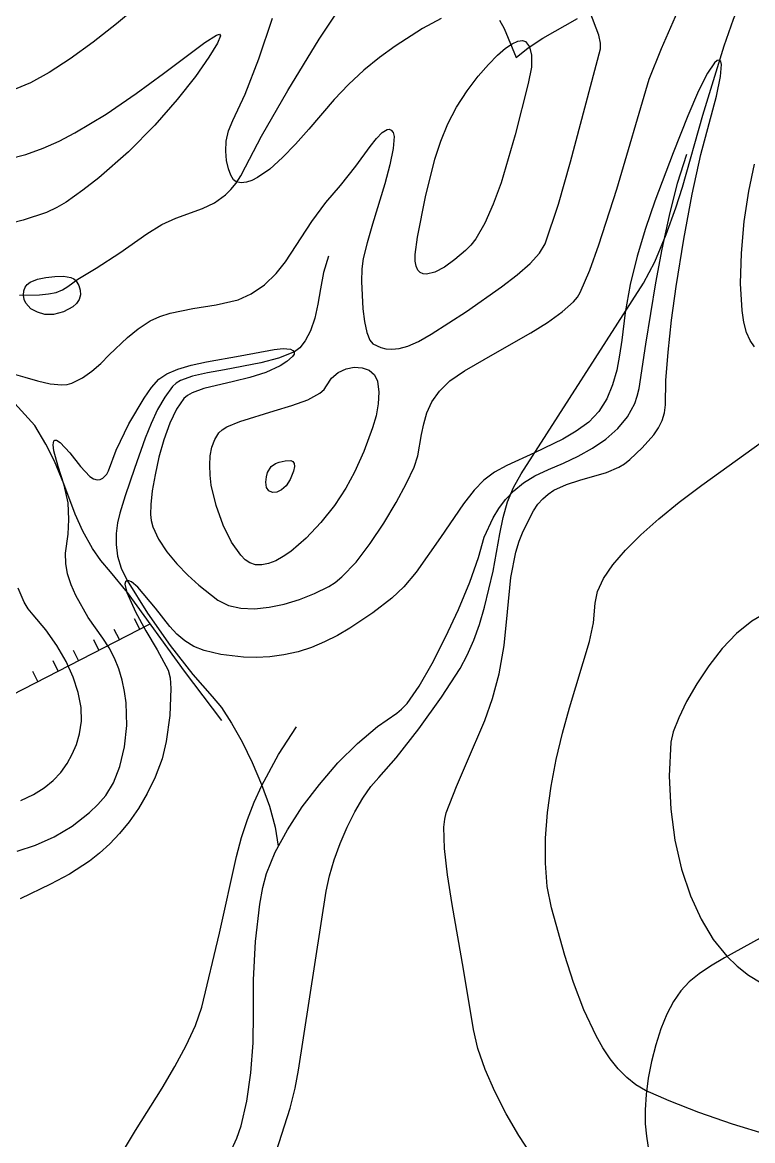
# Model space of a CAD drawing. Header units: millimetres. Extents: x 2 to 2848, y 1 to 2248.
# Drawn here: x 852.2 to 979.8, y 1059.2 to 1254.6 of the extents above; entities that cross this region are included whole.
import ezdxf

# ---------------------------------------------------------------- set-up
doc = ezdxf.new("R2010")
doc.units = ezdxf.units.MM
for name, color, linetype in [('1000m', 7, 'CONTINUOUS'), ('100m', 7, 'CONTINUOUS'), ('200m', 7, 'CONTINUOUS'), ('4x', 7, 'CONTINUOUS'), ('4x淵', 7, 'CONTINUOUS'), ('500m', 7, 'CONTINUOUS'), ('伊電隧道BRT', 7, 'CONTINUOUS'), ('州境', 7, 'CONTINUOUS'), ('永安登山鉄道', 7, 'CONTINUOUS'), ('河川・湖沼', 7, 'CONTINUOUS'), ('津州線', 7, 'CONTINUOUS')]:
    doc.layers.add(name, color=color, linetype=linetype)

msp = doc.modelspace()

# ---------------------------------------------------------------- linework, layer by layer
at = {"layer": '1000m', "color": 1}
for points in [[(876.76395, 1261.15609), (868.690637, 1254.315872), (864.577954, 1251.115507), (860.607765, 1248.241593), (856.924956, 1245.829094), (853.674411, 1244.012977), (851.001014, 1242.928207), (849.926023, 1242.702254), (849.04965, 1242.70975), (848.175802, 1243.088082), (847.508845, 1243.866722), (847.028886, 1245.008225), (846.716035, 1246.475147), (846.512092, 1250.235478), (846.737886, 1254.848162)], [(925.36011, 1255.24081), (922.126562, 1253.539575), (917.324421, 1250.444256), (914.622503, 1248.454516), (911.873285, 1246.213094), (909.191718, 1243.752272), (906.69275, 1241.10433), (902.241531, 1235.905537), (899.944478, 1233.322344), (897.661736, 1230.954701), (895.43976, 1228.956172), (893.325004, 1227.480317), (892.32235, 1226.986381), (891.363922, 1226.680699), (890.455526, 1226.582467), (889.60297, 1226.71088), (889.13537, 1227.079744), (888.652357, 1227.872801), (888.217865, 1229.016585), (887.895831, 1230.437627), (887.75019, 1232.062461), (887.844878, 1233.817617), (888.243829, 1235.62963), (889.01098, 1237.42503), (891.154132, 1242.018804), (893.509839, 1248.197752), (895.902369, 1255.314302)]]:
    msp.add_lwpolyline(points, dxfattribs=at)
for points in [[(940.58823, 1243.92866), (938.301141, 1234.960981), (935.84248, 1226.540591), (934.488897, 1222.801344), (933.020527, 1219.517776), (931.413402, 1216.796173), (930.550319, 1215.679322), (929.64356, 1214.74282), (927.777792, 1213.15513), (925.960256, 1211.84588), (924.283036, 1210.944422), (922.838214, 1210.580113), (922.231728, 1210.639811), (921.717873, 1210.882304), (921.308159, 1211.323761), (921.014097, 1211.980352), (920.847197, 1212.868244), (920.818968, 1214.003609), (921.22457, 1217.08143), (922.64966, 1224.123574), (924.276457, 1230.692143), (925.305264, 1233.815279), (926.552218, 1236.839754), (928.073228, 1239.772145), (929.9242, 1242.61903), (931.872406, 1245.173158), (933.642918, 1247.243385), (935.228345, 1248.860466), (936.621298, 1250.055156), (937.814383, 1250.858212), (938.800211, 1251.300389), (939.57139, 1251.412443), (940.12053, 1251.22513), (940.821329, 1250.339506), (941.186411, 1248.886852), (941.135478, 1246.77922), (940.58823, 1243.92866)], [(862.15204, 1206.18138), (861.687655, 1205.482345), (861.043897, 1204.880678), (859.413332, 1203.987848), (857.650479, 1203.53968), (856.14547, 1203.57297), (854.882422, 1203.943376), (853.714248, 1204.554195), (852.834272, 1205.513696), (852.562772, 1206.158037), (852.43582, 1206.93015), (852.483892, 1207.692467), (852.705407, 1208.310436), (853.076444, 1208.80212), (853.57308, 1209.185586), (854.847463, 1209.700124), (856.33718, 1209.99857), (857.904715, 1210.197575), (859.421176, 1210.246092), (860.708102, 1210.037079), (861.209719, 1209.802546), (861.58703, 1209.46349), (862.08844, 1208.644733), (862.355741, 1207.798195), (862.37994, 1206.963777), (862.15204, 1206.18138)], [(899.61584, 1176.20255), (899.03267, 1174.733366), (898.298492, 1173.635328), (897.485257, 1172.897669), (896.664918, 1172.509619), (895.909424, 1172.460409), (895.290727, 1172.73927), (894.880779, 1173.335433), (894.75153, 1174.23813), (894.853038, 1175.187203), (895.067843, 1175.944862), (895.71979, 1176.977001), (896.47226, 1177.516685), (897.09014, 1177.74605), (898.136786, 1178.003939), (899.10947, 1178.024495), (899.47299, 1177.855846), (899.703914, 1177.519953), (899.764209, 1176.980844), (899.61584, 1176.20255)]]:
    msp.add_lwpolyline(points, close=True, dxfattribs=at)
at = {"layer": '100m', "color": 1}
msp.add_lwpolyline([(941.253536, 1056.563959), (938.94639, 1060.0898), (936.739929, 1063.889509), (934.739995, 1067.802315), (933.052429, 1071.66745), (931.783074, 1075.324141), (931.03777, 1078.61162), (929.259968, 1089.15043), (927.284688, 1100.438514), (926.497978, 1105.677149), (925.991881, 1110.27944), (925.87639, 1113.970836), (925.999495, 1115.389149), (926.2615, 1116.47678), (928.076185, 1121.085517), (929.832025, 1125.145903), (933.014386, 1132.59542), (934.364517, 1136.471449), (935.503022, 1140.772924), (936.391705, 1145.743295), (936.99237, 1151.62601), (937.566533, 1157.573934), (938.421158, 1162.031116), (938.995768, 1163.918202), (939.691045, 1165.69363), (941.511, 1169.25755), (942.271405, 1170.401728), (943.126922, 1171.366678), (944.065471, 1172.174109), (945.074971, 1172.84573), (947.258499, 1173.868377), (949.580859, 1174.608291), (954.25548, 1175.934609), (956.414445, 1176.868357), (957.407058, 1177.47886), (958.32565, 1178.21406), (960.490823, 1180.246646), (962.513134, 1182.50249), (963.347064, 1183.722785), (963.996897, 1185.009277), (964.413173, 1186.365425), (964.54643, 1187.79469), (964.639653, 1191.997661), (965.014659, 1196.992975), (965.62568, 1202.555447), (966.42695, 1208.45989), (967.750543, 1216.696094), (969.227684, 1224.572041), (970.740575, 1231.508143), (972.17142, 1236.92481), (973.489023, 1241.683749), (974.192707, 1245.11113), (974.335572, 1247.216454), (974.213291, 1247.776312), (973.970719, 1248.009219), (973.614492, 1247.916361), (973.151249, 1247.498926), (971.930264, 1245.695075), (970.360864, 1242.607167), (968.49615, 1238.2447), (968.49615, 1238.2447), (965.900072, 1231.812949), (962.692626, 1223.326352), (961.100398, 1218.603355), (959.644235, 1213.715689), (958.420442, 1208.779702), (957.52532, 1203.91174), (956.930169, 1199.077468), (956.560809, 1196.460882), (956.049136, 1193.823458), (955.324308, 1191.249291), (954.315483, 1188.822478), (952.951817, 1186.627116), (951.16247, 1184.7473), (948.9819, 1183.148352), (946.622056, 1181.766442), (941.660687, 1179.409363), (936.870653, 1177.187317), (934.724976, 1175.974199), (932.84424, 1174.61156), (931.150078, 1172.865922), (929.300601, 1170.479243), (925.265965, 1164.587992), (921.000862, 1158.548276), (918.8633, 1155.976013), (916.76582, 1153.97056), (913.431035, 1151.422739), (909.448341, 1148.750535), (907.280601, 1147.490949), (905.030769, 1146.348061), (902.725476, 1145.371133), (900.39135, 1144.60943), (897.89997, 1144.060789), (895.450685, 1143.751879), (893.085643, 1143.645446), (890.84699, 1143.704235), (886.917447, 1144.168458), (883.99924, 1144.84651), (882.161617, 1145.566356), (880.599364, 1146.517864), (879.23026, 1147.679892), (877.972086, 1149.031297), (875.45965, 1152.217665), (872.4043, 1155.90782), (871.295103, 1156.851265), (870.837346, 1157.042801), (870.475824, 1157.039429), (870.234294, 1156.83506), (870.136512, 1156.423606), (870.46722, 1154.95509), (871.985838, 1151.595004), (873.810413, 1148.292897), (875.765393, 1144.936914), (877.67523, 1141.4152), (878.048438, 1140.07741), (878.19387, 1138.187847), (877.972224, 1133.51573), (877.35192, 1128.923495), (876.67459, 1125.93579), (875.410122, 1122.728078), (874.011624, 1119.83836), (872.499571, 1117.246456), (870.89444, 1114.932186), (869.216706, 1112.87537), (867.486845, 1111.055827), (865.725335, 1109.453378), (863.95265, 1108.047842), (860.455662, 1105.74679), (857.15969, 1103.991228), (851.82603, 1101.47081)], dxfattribs=at)
at = {"layer": '200m', "color": 1}
for points in [[(851.318501, 1109.788069), (854.551903, 1110.833803), (857.778117, 1112.266128), (860.934608, 1114.14974), (863.958841, 1116.549332), (865.401818, 1117.962838), (866.78828, 1119.5296), (868.161309, 1121.71663), (869.286007, 1124.595688), (870.080952, 1127.998914), (870.46472, 1131.75845), (870.355888, 1135.706436), (870.091303, 1137.698643), (869.673033, 1139.675014), (869.090902, 1141.614569), (868.334731, 1143.496325), (867.394343, 1145.2993), (866.25956, 1147.00251), (863.724153, 1150.630248), (861.568239, 1154.433775), (860.739839, 1156.34466), (860.135008, 1158.231332), (859.796646, 1160.071072), (859.76765, 1161.84116), (860.211403, 1165.151983), (860.370068, 1167.751182), (860.21657, 1170.62288), (859.513657, 1173.711398), (858.496863, 1176.966539), (857.72098, 1179.75661), (857.596752, 1180.779841), (857.7408, 1181.44992), (857.925065, 1181.602532), (858.169996, 1181.601977), (858.813423, 1181.211042), (860.515545, 1179.357638), (862.392312, 1177.004587), (863.98887, 1175.26677), (864.669612, 1174.843274), (865.283553, 1174.690182), (865.825582, 1174.749661), (866.290591, 1174.963876), (866.969109, 1175.62518), (867.27823, 1176.21142), (868.638061, 1179.847263), (870.851303, 1184.439219), (873.481728, 1188.927642), (874.817063, 1190.801891), (876.09311, 1192.25289), (877.467775, 1193.206017), (879.380433, 1194.00494), (881.724985, 1194.683593), (884.395335, 1195.27591), (890.289035, 1196.33727), (896.21275, 1197.46049), (897.760899, 1197.632292), (899.056546, 1197.473504), (899.494642, 1197.274243), (899.731563, 1196.997261), (899.721295, 1196.6442), (899.41782, 1196.2167), (898.413471, 1195.347736), (897.285962, 1194.597945), (894.746403, 1193.400714), (891.969019, 1192.514666), (889.123688, 1191.829464), (883.908691, 1190.620237), (881.87878, 1189.875534), (881.082543, 1189.419887), (880.46043, 1188.89032), (879.15361, 1187.031022), (877.980929, 1184.555889), (876.957177, 1181.676519), (876.097141, 1178.604508), (875.415612, 1175.551451), (874.927378, 1172.728947), (874.647227, 1170.348591), (874.58995, 1168.62198), (874.723299, 1167.557209), (875.018271, 1166.471177), (876.023506, 1164.268238), (877.466502, 1162.078977), (879.208108, 1159.969206), (881.109169, 1158.004739), (883.030535, 1156.251389), (886.37757, 1153.64129), (888.239473, 1152.713795), (890.394298, 1152.226936), (892.775535, 1152.135165), (895.316673, 1152.392935), (897.951199, 1152.954699), (900.612603, 1153.774909), (903.234374, 1154.808019), (905.75, 1156.00848), (906.872927, 1156.720344), (908.051548, 1157.698326), (910.511077, 1160.306329), (912.998997, 1163.539858), (915.38572, 1167.106283), (917.541657, 1170.712972), (919.337218, 1174.067295), (920.642816, 1176.876621), (921.32886, 1178.84832), (921.978263, 1182.554492), (922.349707, 1184.456401), (922.910948, 1186.36678), (923.78096, 1188.26757), (925.078721, 1190.140713), (926.923206, 1191.968149), (929.43339, 1193.73182), (934.845667, 1196.786622), (941.06056, 1200.32811), (943.982101, 1202.16654), (946.520031, 1203.988856), (948.479595, 1205.749129), (949.18163, 1206.591646), (949.66604, 1207.40143), (951.326366, 1211.311655), (952.948793, 1215.718387), (956.068979, 1225.456901), (961.73388, 1244.68283), (963.843092, 1250.01277), (967.543155, 1258.422756)], [(980.10476, 1197.91245), (979.342869, 1198.980438), (978.735342, 1200.420979), (978.272981, 1202.187542), (977.946587, 1204.233595), (977.664911, 1208.978048), (977.816727, 1214.282086), (978.328451, 1219.77346), (979.126497, 1225.079919), (980.137278, 1229.829212)], [(982.404257, 1060.210617), (976.248715, 1062.099385), (970.397761, 1064.134243), (965.218632, 1066.147902), (961.07857, 1067.97307), (959.384298, 1068.963842), (957.797034, 1070.239453), (956.312927, 1071.767569), (954.928128, 1073.515857), (953.638789, 1075.451984), (952.441059, 1077.543617), (950.305034, 1082.06407), (948.489258, 1086.818551), (946.962938, 1091.548396), (944.65549, 1099.89952), (943.928765, 1103.637569), (943.596197, 1107.706644), (943.620831, 1112.031303), (943.965716, 1116.536101), (944.593899, 1121.145597), (945.468428, 1125.784345), (946.552349, 1130.376904), (947.80871, 1134.84783), (951.273987, 1146.393265), (951.96581, 1149.684037), (952.2758, 1153.11029), (952.700231, 1155.17678), (953.749766, 1157.423409), (955.384374, 1159.833241), (957.564024, 1162.389341), (960.248683, 1165.074774), (963.398322, 1167.872603), (966.972908, 1170.765894), (970.93241, 1173.73771), (990.64011, 1187.92724)]]:
    msp.add_lwpolyline(points, dxfattribs=at)
at = {"layer": '4x', "color": 1}
msp.add_lwpolyline([(869.891541, 1057.477687), (872.004591, 1060.973082), (876.630666, 1068.397954), (878.864638, 1072.153797), (880.859865, 1075.822823), (882.476821, 1079.318216), (883.57598, 1082.55316), (886.668294, 1095.468132), (889.66139, 1108.8792), (890.50656, 1112.146442), (891.536213, 1115.297412), (892.723997, 1118.32746), (894.043555, 1121.231934), (896.972577, 1126.645556), (900.11244, 1131.50107)], dxfattribs=at)
at = {"layer": '4x淵', "color": 1}
msp.add_lwpolyline([(869.891541, 1057.477687), (872.004591, 1060.973082), (876.630666, 1068.397954), (878.864638, 1072.153797), (880.859865, 1075.822823), (882.476821, 1079.318216), (883.57598, 1082.55316), (886.668294, 1095.468132), (889.66139, 1108.8792), (890.50656, 1112.146442), (891.536213, 1115.297412), (892.723997, 1118.32746), (894.043555, 1121.231934), (896.972577, 1126.645556), (900.11244, 1131.50107)], dxfattribs=at)
at = {"layer": '500m', "color": 1}
for points in [[(850.624814, 1193.162311), (852.691194, 1192.587221), (854.897895, 1191.957965), (857.097708, 1191.457443), (859.143426, 1191.268555), (860.062497, 1191.348129), (860.88784, 1191.5742), (862.742435, 1192.500688), (864.394634, 1193.66583), (865.925117, 1195.011972), (867.414561, 1196.481459), (870.593048, 1199.559848), (872.443446, 1201.053441), (874.57552, 1202.43976), (876.220856, 1203.21151), (878.035583, 1203.794652), (881.990394, 1204.593799), (886.074315, 1205.234574), (889.92171, 1206.11435), (892.224404, 1207.156142), (894.517697, 1208.746656), (896.583797, 1210.68701), (898.20491, 1212.77832), (902.813429, 1219.814619), (905.242847, 1223.103855), (907.79895, 1226.10517), (910.49174, 1229.454799), (912.956576, 1232.877171), (914.062691, 1234.290324), (915.062832, 1235.331288), (915.940671, 1235.869938), (916.328625, 1235.910232), (916.67988, 1235.77615), (916.99944, 1235.34871), (917.149896, 1234.646842), (917.016775, 1232.543665), (916.42707, 1229.714291), (915.527336, 1226.406393), (913.383997, 1219.345716), (912.4335, 1216.088284), (911.75919, 1213.34302), (911.523111, 1211.519851), (911.444398, 1209.325562), (911.701726, 1204.54009), (912.009094, 1202.307143), (912.416481, 1200.419546), (912.909552, 1199.056416), (913.47397, 1198.39687), (914.831841, 1197.810196), (915.700338, 1197.569363), (916.75221, 1197.470594), (918.030209, 1197.594184), (919.577087, 1198.02043), (921.435593, 1198.829626), (923.64848, 1200.10207), (923.64844, 1200.10207), (929.808067, 1204.091836), (935.944082, 1208.372392), (938.64368, 1210.472452), (940.905909, 1212.46609), (942.586946, 1214.293601), (943.54297, 1215.89528), (945.873521, 1222.816438), (947.984486, 1230.244389), (953.21975, 1249.95131), (953.233213, 1250.932462), (952.896571, 1252.362045), (951.377923, 1256.481049)], [(849.873833, 1230.723866), (852.834829, 1231.516988), (855.89376, 1232.62712), (858.645491, 1233.86082), (861.413641, 1235.29141), (866.891619, 1238.573575), (872.112532, 1242.134244), (876.861217, 1245.634048), (884.081259, 1251.093582), (886.122292, 1252.374573), (886.656428, 1252.5044), (886.83045, 1252.23722), (886.309446, 1250.974019), (884.831076, 1248.52545), (882.467401, 1245.146047), (879.290481, 1241.090346), (875.372378, 1236.612884), (870.785153, 1231.968195), (865.600867, 1227.410815), (862.807344, 1225.244408), (859.89158, 1223.19528), (858.2497, 1222.234106), (856.425388, 1221.391458), (852.367418, 1220.010462), (847.993564, 1218.949724)], [(851.99133, 1118.65264), (854.165474, 1119.678878), (856.033168, 1120.842643), (857.62001, 1122.135851), (858.951597, 1123.550418), (860.053529, 1125.07826), (860.951401, 1126.711293), (861.670812, 1128.441435), (862.23736, 1130.2606), (862.580775, 1132.483201), (862.496949, 1134.91191), (862.005449, 1137.497785), (861.125842, 1140.191885), (859.877696, 1142.945266), (858.280577, 1145.708988), (856.354053, 1148.434106), (854.11769, 1151.07168), (853.263103, 1152.126947), (852.552624, 1153.269882), (851.51795, 1155.749624)], [(982.051857, 1151.365886), (979.62129, 1149.95189), (976.980143, 1147.82054), (974.456558, 1145.166263), (972.117228, 1142.17747), (970.028841, 1139.042567), (968.25809, 1135.949966), (966.871664, 1133.088075), (965.936253, 1130.645303), (965.51855, 1128.81006), (965.239224, 1122.863421), (965.489951, 1117.138352), (966.21999, 1111.706303), (967.3786, 1106.638724), (968.915039, 1102.007065), (970.778566, 1097.882776), (972.91844, 1094.337308), (975.28392, 1091.44211), (977.085825, 1089.709264), (979.085771, 1088.110508), (981.288337, 1086.755955)]]:
    msp.add_lwpolyline(points, dxfattribs=at)
msp.add_lwpolyline([(914.25574, 1191.89998), (914.484869, 1189.961128), (914.380065, 1187.923208), (914.003798, 1185.828526), (913.418535, 1183.719386), (911.870895, 1179.626949), (910.23689, 1175.98433), (908.743374, 1173.194386), (906.745917, 1170.200075), (904.383205, 1167.219335), (901.793925, 1164.470104), (899.116764, 1162.170319), (897.788567, 1161.257075), (896.490408, 1160.537918), (895.239622, 1160.040093), (894.053545, 1159.790839), (892.949512, 1159.817401), (891.94486, 1160.14702), (891.171898, 1160.682391), (890.374451, 1161.487208), (888.776971, 1163.775481), (887.294157, 1166.752449), (886.06775, 1170.158721), (885.239488, 1173.734906), (885.018954, 1175.505656), (884.951109, 1177.221613), (885.05367, 1178.850353), (885.344354, 1180.359452), (885.840878, 1181.716485), (886.56096, 1182.88903), (887.13106, 1183.421013), (887.95956, 1183.927003), (890.239565, 1184.88118), (896.22622, 1186.699514), (899.324083, 1187.644359), (902.08578, 1188.666781), (904.206917, 1189.807124), (904.932152, 1190.434122), (905.3831, 1191.10573), (906.239978, 1192.453694), (907.406429, 1193.438815), (908.763696, 1194.064133), (910.193021, 1194.332684), (911.575646, 1194.247506), (912.792813, 1193.811638), (913.725763, 1193.028116), (914.25574, 1191.89998)], close=True, dxfattribs=at)
at = {"layer": '伊電隧道BRT', "color": 6}
msp.add_lwpolyline([(887.08092, 1132.6109), (880.549871, 1141.231037), (870.60144, 1154.9568), (867.599641, 1158.568587), (865.940004, 1160.570536), (864.45433, 1162.6684), (862.791473, 1165.683655), (861.462495, 1168.665188), (859.48064, 1173.9806), (857.850555, 1177.930975), (856.353884, 1180.897125), (854.43396, 1184.1538), (823.3444, 1218.2917), (819.38582, 1222.6405)], dxfattribs=at)
at = {"layer": '州境', "color": 1}
for points in [[(851.756768, 1206.924587), (855.237397, 1206.985369), (856.774663, 1207.139992), (858.130112, 1207.414342), (859.268907, 1207.836095), (860.15621, 1208.43293), (861.945318, 1209.695641), (865.098035, 1211.658449), (869.234504, 1214.304377), (873.97487, 1217.61645), (876.576706, 1219.257235), (879.066175, 1220.397754), (883.676186, 1222.078865), (885.780814, 1223.06989), (887.741249, 1224.461518), (888.664907, 1225.377938), (889.549533, 1226.478966), (890.394132, 1227.792752), (891.19771, 1229.34745), (894.009509, 1234.71615), (898.585812, 1242.684021), (904.070587, 1251.659242), (909.6078, 1260.04999)], [(935.54905, 1254.99893), (936.366332, 1253.504313), (937.078786, 1251.845899), (938.4831, 1248.46576), (940.565772, 1250.135689), (943.167033, 1251.850667), (949.209613, 1255.248295)], [(981.09298, 1094.58122), (974.866431, 1091.137621), (972.456932, 1089.720572), (970.42892, 1088.360526), (968.71662, 1086.947861), (967.254259, 1085.372953), (965.976064, 1083.52618), (964.81626, 1081.29792), (963.765715, 1078.716319), (962.866447, 1075.939589), (962.129418, 1073.053235), (961.565591, 1070.142764), (961.185929, 1067.293681), (961.001395, 1064.591494), (961.022951, 1062.121708), (961.26156, 1059.96983), (961.837451, 1056.064355)]]:
    msp.add_lwpolyline(points, dxfattribs=at)
at = {"layer": '永安登山鉄道', "color": 6}
for points in [[(816.26783, 1141.12343), (842.36855, 1132.94847), (874.52978, 1149.50477)], [(872.7306, 1148.57857), (871.81519, 1150.35678)], [(869.17418, 1146.74775), (868.25877, 1148.52597)], [(865.61775, 1144.91694), (864.70235, 1146.69515)], [(858.50491, 1141.25532), (857.58951, 1143.03353)], [(862.06133, 1143.08613), (861.14593, 1144.86434)], [(854.94849, 1139.42451), (854.03309, 1141.20272)]]:
    msp.add_lwpolyline(points, dxfattribs=at)
at = {"layer": '河川・湖沼', "color": 4}
for points in [[(888.487868, 1056.953501), (889.68358, 1059.615089), (890.47868, 1061.80978), (891.467424, 1066.094608), (892.16504, 1071.056839), (892.546914, 1076.318603), (892.58843, 1081.50203), (892.598885, 1087.306342), (892.945793, 1093.994559), (893.691883, 1100.534506), (894.234227, 1103.426324), (894.89989, 1105.89401), (896.412773, 1109.608777), (898.524617, 1113.528902), (901.126182, 1117.521335), (904.108229, 1121.453027), (907.361518, 1125.19093), (910.776811, 1128.601994), (914.244868, 1131.553171), (917.65645, 1133.91141), (918.485092, 1134.575981), (919.418849, 1135.612489), (921.525967, 1138.625974), (923.82631, 1142.60119), (926.16839, 1147.187457), (928.400715, 1152.0341), (930.371793, 1156.790439), (931.930136, 1161.105799), (932.92425, 1164.6295), (934.463904, 1168.022724), (935.451521, 1169.667472), (936.636846, 1171.247996), (938.059266, 1172.742063), (939.758165, 1174.127438), (941.772931, 1175.381885), (944.14295, 1176.48317), (946.73296, 1177.565874), (949.32297, 1178.795471), (951.825281, 1180.196078), (954.152196, 1181.791812), (956.216018, 1183.606792), (957.929047, 1185.665133), (959.203587, 1187.990953), (959.649018, 1189.261705), (959.95194, 1190.60837), (961.134401, 1198.338931), (962.886896, 1209.095067), (963.99061, 1214.974657), (965.253276, 1220.850957), (966.680376, 1226.470741), (968.27739, 1231.58078)], [(905.69623, 1213.71383), (904.847915, 1210.883405), (904.295914, 1208.055384), (903.855796, 1205.36182), (903.34313, 1202.93477), (902.570996, 1200.714793), (901.652975, 1198.974475), (900.692512, 1197.743677), (899.79305, 1197.05226), (896.99305, 1195.935565), (893.908189, 1195.096614), (887.531444, 1193.901447), (884.563339, 1193.369981), (881.957931, 1192.76576), (879.877112, 1192.001158), (879.084013, 1191.531331), (878.48277, 1190.98855), (877.118248, 1189.129744), (875.86573, 1186.941113), (874.716558, 1184.511752), (873.662075, 1181.93076), (871.802543, 1176.670267), (870.21787, 1171.87241), (869.265995, 1168.851211), (868.875078, 1167.140968), (868.632604, 1165.313609), (868.607395, 1163.38112), (868.868274, 1161.355487), (869.484061, 1159.248695), (870.52358, 1157.07273), (874.095128, 1151.352264), (878.075386, 1145.69182), (881.998129, 1140.658744), (885.39713, 1136.82038), (887.004012, 1134.863637), (888.773065, 1132.166725), (890.599483, 1128.911817), (892.378459, 1125.281081), (894.005186, 1121.456691), (895.374858, 1117.620816), (896.382668, 1113.955629), (896.92381, 1110.6433)]]:
    msp.add_lwpolyline(points, dxfattribs=at)
at = {"layer": '津州線', "color": 1}
for points in [[(974.80033, 1250.51603), (976.421351, 1255.158153), (978.37133, 1260.02202)], [(960.70251, 1209.01446), (962.683767, 1212.774388), (964.676396, 1217.509628), (966.389533, 1222.197418), (967.53231, 1225.815), (971.075578, 1238.367734), (974.80033, 1250.51603)], [(960.70251, 1209.01446), (962.683767, 1212.774388), (964.676396, 1217.509628), (966.389533, 1222.197418), (967.53231, 1225.815), (971.075578, 1238.367734), (974.80033, 1250.51603)], [(939.36826, 1175.72493), (960.70251, 1209.01446)], [(896.554139, 1057.232824), (898.986365, 1064.889714), (899.865198, 1068.389224), (900.46461, 1071.50078), (905.32203, 1102.81315), (905.870694, 1105.454357), (906.698678, 1108.266088), (907.751642, 1111.139897), (908.975251, 1113.967339), (910.315167, 1116.639969), (911.717052, 1119.049343), (913.126569, 1121.087015), (914.48938, 1122.64454), (917.526655, 1126.073527), (921.45844, 1131.133695), (925.46038, 1136.720048), (928.70812, 1141.72759), (929.945833, 1144.045463), (931.06669, 1146.621996), (932.076024, 1149.416279), (932.979171, 1152.387403), (934.488245, 1158.696533), (935.63659, 1165.22211), (936.193479, 1168.086247), (936.990497, 1170.79821), (938.04348, 1173.347827), (939.36826, 1175.72493)], [(896.554139, 1057.232824), (898.986365, 1064.889714), (899.865198, 1068.389224), (900.46461, 1071.50078), (905.32203, 1102.81315), (905.870694, 1105.454357), (906.698678, 1108.266088), (907.751642, 1111.139897), (908.975251, 1113.967339), (910.315167, 1116.639969), (911.717052, 1119.049343), (913.126569, 1121.087015), (914.48938, 1122.64454), (917.526655, 1126.073527), (921.45844, 1131.133695), (925.46038, 1136.720048), (928.70812, 1141.72759), (929.945833, 1144.045463), (931.06669, 1146.621996), (932.076024, 1149.416279), (932.979171, 1152.387403), (934.488245, 1158.696533), (935.63659, 1165.22211), (936.193479, 1168.086247), (936.990497, 1170.79821), (938.04348, 1173.347827), (939.36826, 1175.72493)]]:
    msp.add_lwpolyline(points, dxfattribs=at)

doc.saveas('drawing.dxf')
